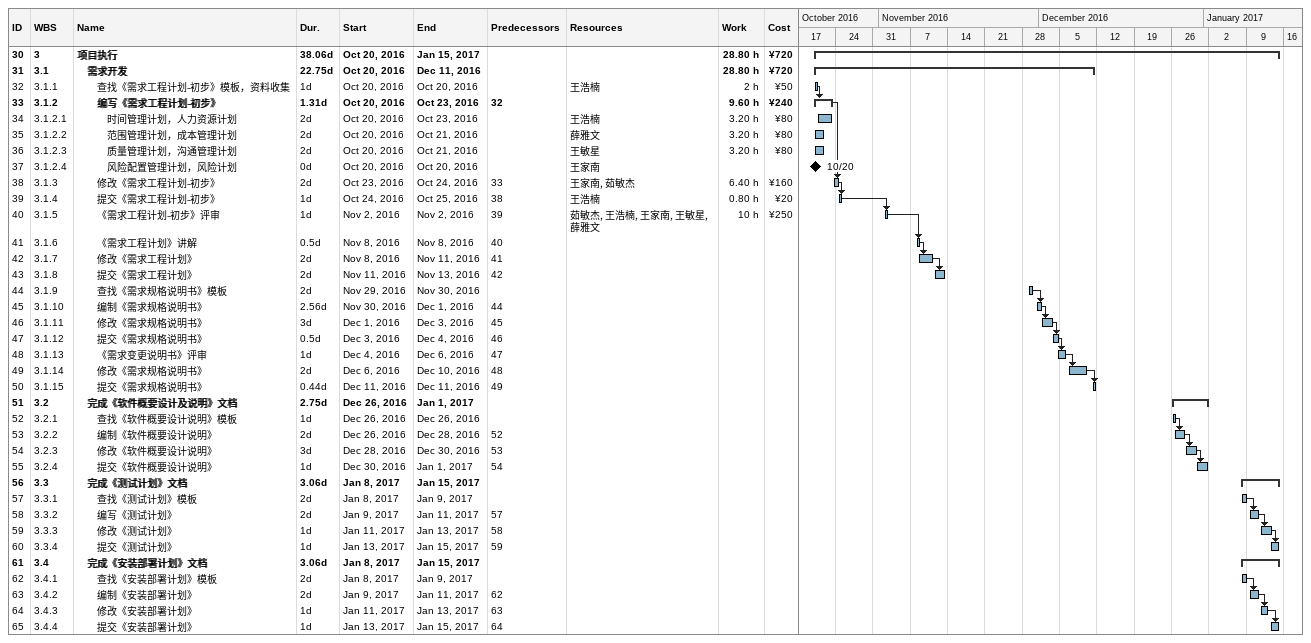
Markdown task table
| ID | WBS | Task | Duration | Start | Finish | Predecessors | Resources | Work (h) | Cost (¥) |
|---|---|---|---|---|---|---|---|---|---|
| 30 | 3 | **项目执行** | 38.06d | 2016-10-20 | 2017-01-15 |  |  | 28.80 | 720 |
| 31 | 3.1 | **需求开发** | 22.75d | 2016-10-20 | 2016-12-11 |  |  | 28.80 | 720 |
| 32 | 3.1.1 | 查找《需求工程计划-初步》模板，资料收集 | 1d | 2016-10-20 | 2016-10-20 |  | 王浩楠 | 2 | 50 |
| 33 | 3.1.2 | **编写《需求工程计划-初步》** | 1.31d | 2016-10-20 | 2016-10-23 | 32 |  | 9.60 | 240 |
| 34 | 3.1.2.1 | 时间管理计划，人力资源计划 | 2d | 2016-10-20 | 2016-10-23 |  | 王浩楠 | 3.20 | 80 |
| 35 | 3.1.2.2 | 范围管理计划，成本管理计划 | 2d | 2016-10-20 | 2016-10-21 |  | 薛雅文 | 3.20 | 80 |
| 36 | 3.1.2.3 | 质量管理计划，沟通管理计划 | 2d | 2016-10-20 | 2016-10-21 |  | 王敏星 | 3.20 | 80 |
| 37 | 3.1.2.4 | 风险配置管理计划，风险计划 | 0d | 2016-10-20 | 2016-10-20 |  | 王家南 |  |  |
| 38 | 3.1.3 | 修改《需求工程计划-初步》 | 2d | 2016-10-23 | 2016-10-24 | 33 | 王家南, 茹敏杰 | 6.40 | 160 |
| 39 | 3.1.4 | 提交《需求工程计划-初步》 | 1d | 2016-10-24 | 2016-10-25 | 38 | 王浩楠 | 0.80 | 20 |
| 40 | 3.1.5 | 《需求工程计划-初步》评审 | 1d | 2016-11-02 | 2016-11-02 | 39 | 茹敏杰, 王浩楠, 王家南, 王敏星, 薛雅文 | 10 | 250 |
| 41 | 3.1.6 | 《需求工程计划》讲解 | 0.5d | 2016-11-08 | 2016-11-08 | 40 |  |  |  |
| 42 | 3.1.7 | 修改《需求工程计划》 | 2d | 2016-11-08 | 2016-11-11 | 41 |  |  |  |
| 43 | 3.1.8 | 提交《需求工程计划》 | 2d | 2016-11-11 | 2016-11-13 | 42 |  |  |  |
| 44 | 3.1.9 | 查找《需求规格说明书》模板 | 2d | 2016-11-29 | 2016-11-30 |  |  |  |  |
| 45 | 3.1.10 | 编制《需求规格说明书》 | 2.56d | 2016-11-30 | 2016-12-01 | 44 |  |  |  |
| 46 | 3.1.11 | 修改《需求规格说明书》 | 3d | 2016-12-01 | 2016-12-03 | 45 |  |  |  |
| 47 | 3.1.12 | 提交《需求规格说明书》 | 0.5d | 2016-12-03 | 2016-12-04 | 46 |  |  |  |
| 48 | 3.1.13 | 《需求变更说明书》评审 | 1d | 2016-12-04 | 2016-12-06 | 47 |  |  |  |
| 49 | 3.1.14 | 修改《需求规格说明书》 | 2d | 2016-12-06 | 2016-12-10 | 48 |  |  |  |
| 50 | 3.1.15 | 提交《需求规格说明书》 | 0.44d | 2016-12-11 | 2016-12-11 | 49 |  |  |  |
| 51 | 3.2 | **完成《软件概要设计及说明》文档** | 2.75d | 2016-12-26 | 2017-01-01 |  |  |  |  |
| 52 | 3.2.1 | 查找《软件概要设计说明》模板 | 1d | 2016-12-26 | 2016-12-26 |  |  |  |  |
| 53 | 3.2.2 | 编制《软件概要设计说明》 | 2d | 2016-12-26 | 2016-12-28 | 52 |  |  |  |
| 54 | 3.2.3 | 修改《软件概要设计说明》 | 3d | 2016-12-28 | 2016-12-30 | 53 |  |  |  |
| 55 | 3.2.4 | 提交《软件概要设计说明》 | 1d | 2016-12-30 | 2017-01-01 | 54 |  |  |  |
| 56 | 3.3 | **完成《测试计划》文档** | 3.06d | 2017-01-08 | 2017-01-15 |  |  |  |  |
| 57 | 3.3.1 | 查找《测试计划》模板 | 2d | 2017-01-08 | 2017-01-09 |  |  |  |  |
| 58 | 3.3.2 | 编写《测试计划》 | 2d | 2017-01-09 | 2017-01-11 | 57 |  |  |  |
| 59 | 3.3.3 | 修改《测试计划》 | 1d | 2017-01-11 | 2017-01-13 | 58 |  |  |  |
| 60 | 3.3.4 | 提交《测试计划》 | 1d | 2017-01-13 | 2017-01-15 | 59 |  |  |  |
| 61 | 3.4 | **完成《安装部署计划》文档** | 3.06d | 2017-01-08 | 2017-01-15 |  |  |  |  |
| 62 | 3.4.1 | 查找《安装部署计划》模板 | 2d | 2017-01-08 | 2017-01-09 |  |  |  |  |
| 63 | 3.4.2 | 编制《安装部署计划》 | 2d | 2017-01-09 | 2017-01-11 | 62 |  |  |  |
| 64 | 3.4.3 | 修改《安装部署计划》 | 1d | 2017-01-11 | 2017-01-13 | 63 |  |  |  |
| 65 | 3.4.4 | 提交《安装部署计划》 | 1d | 2017-01-13 | 2017-01-15 | 64 |  |  |  |
